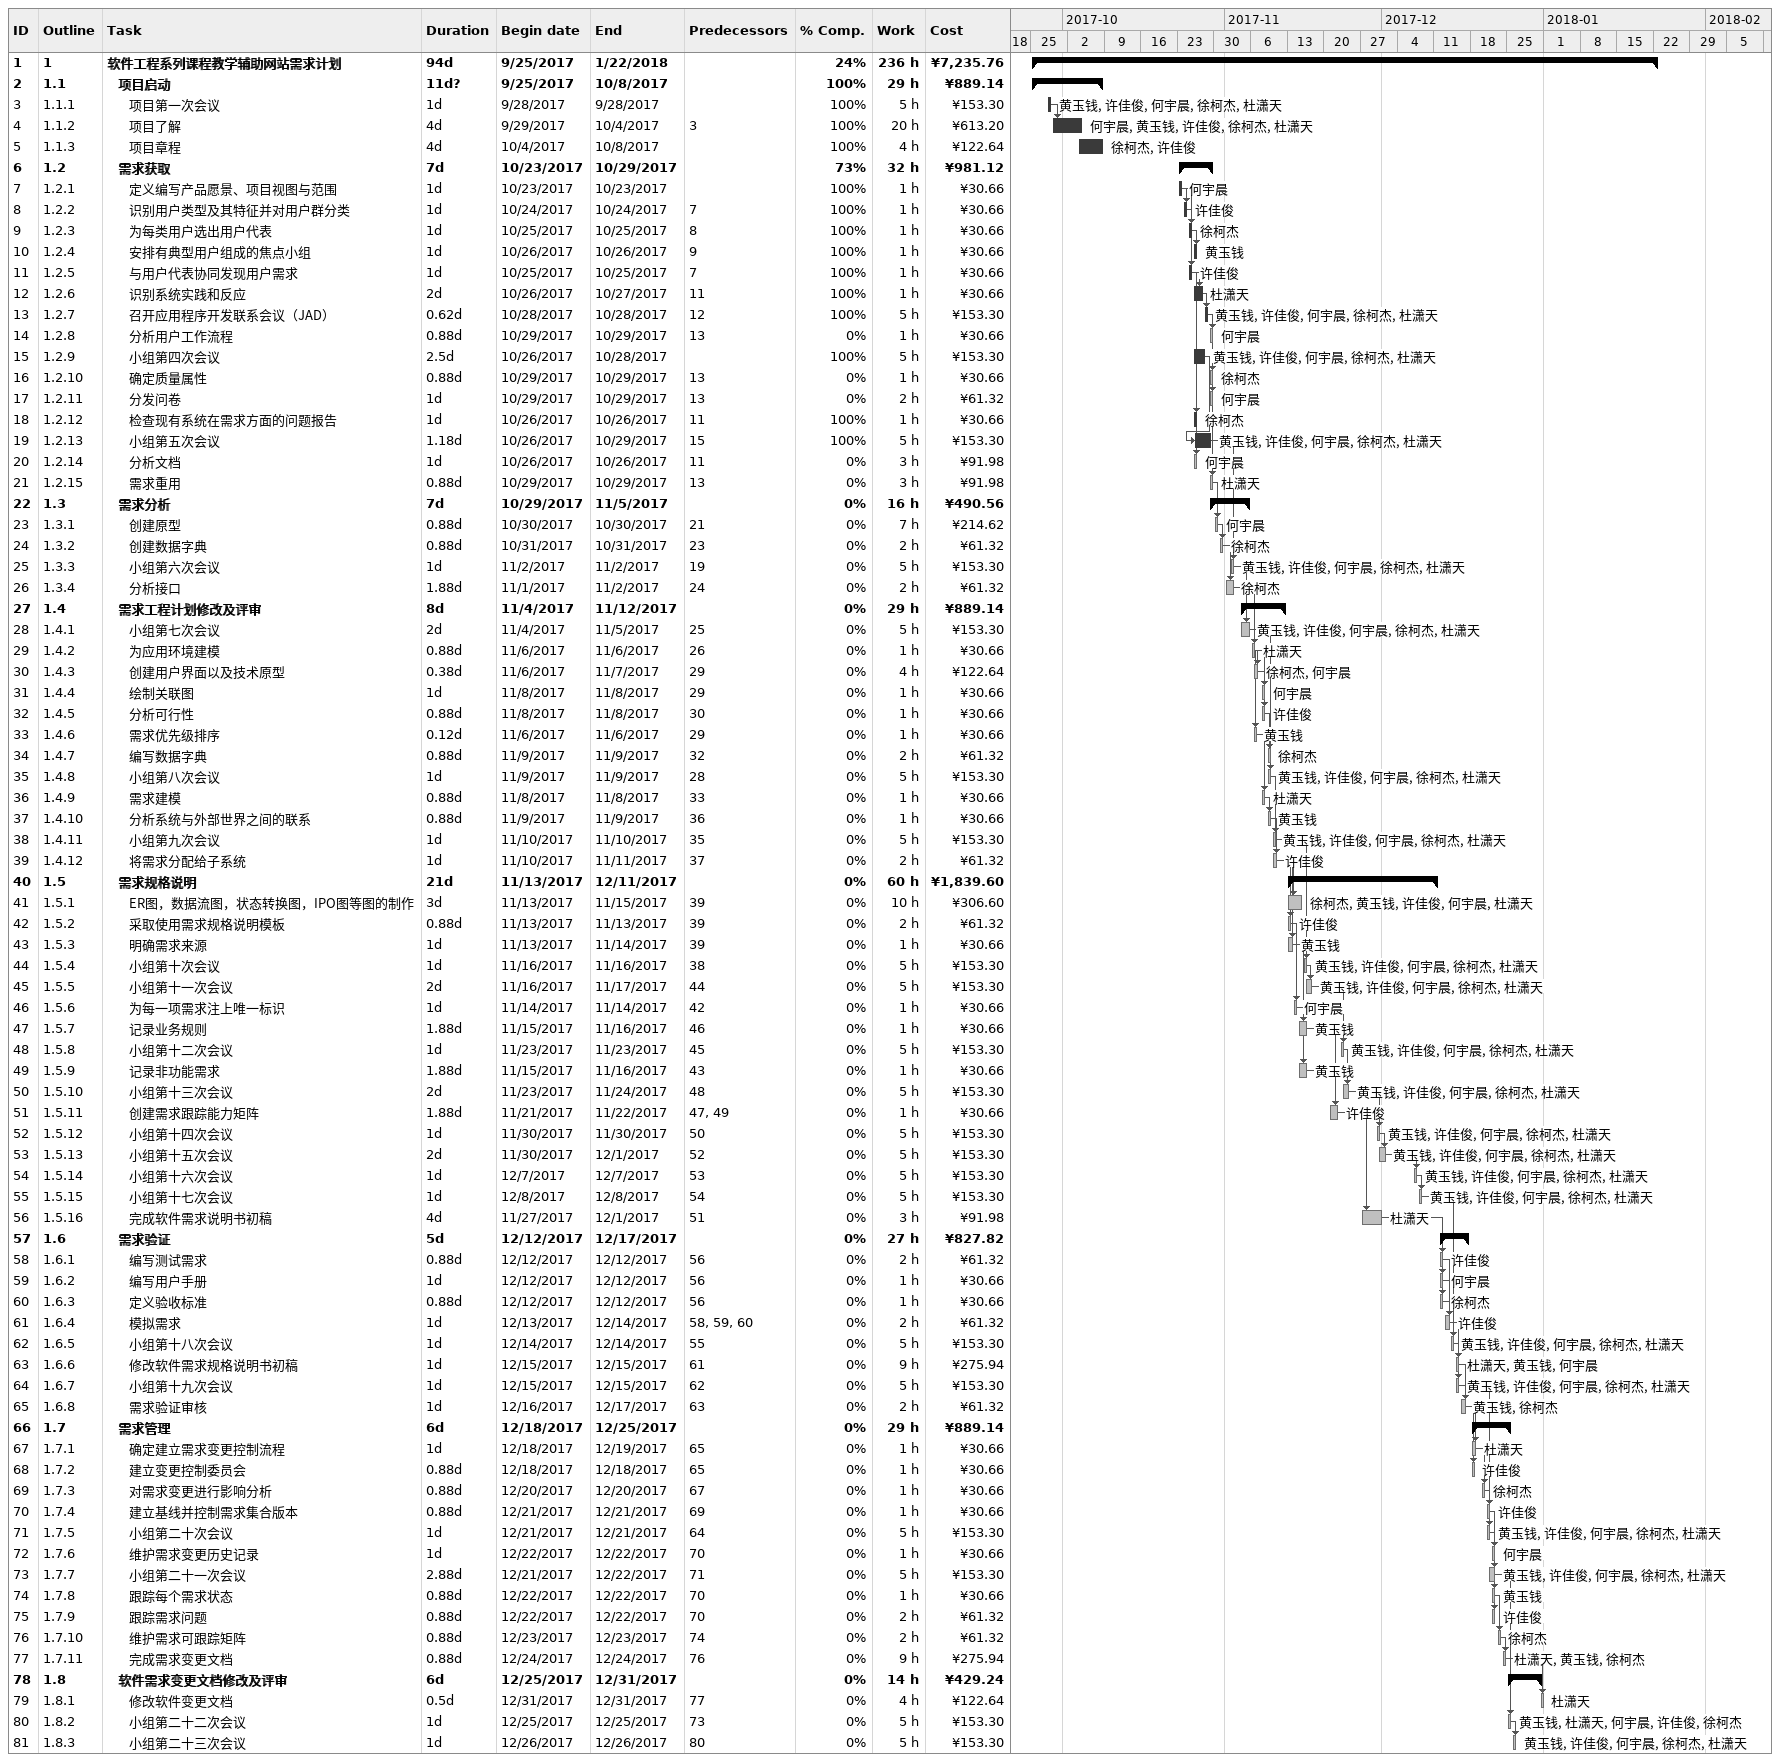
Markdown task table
| ID | WBS | Task | Duration | Start | Finish | Predecessors | Resources | % complete | Work (h) | Cost (¥) |
|---|---|---|---|---|---|---|---|---|---|---|
| 1 | 1 | **软件工程系列课程教学辅助网站需求计划** | 94d | 2017-09-25 | 2018-01-22 |  |  | 24 | 236 | 7235.76 |
| 2 | 1.1 | **项目启动** | 11d? | 2017-09-25 | 2017-10-08 |  |  | 100 | 29 | 889.14 |
| 3 | 1.1.1 | 项目第一次会议 | 1d | 2017-09-28 | 2017-09-28 |  | 黄玉钱, 许佳俊, 何宇晨, 徐柯杰, 杜潇天 | 100 | 5 | 153.30 |
| 4 | 1.1.2 | 项目了解 | 4d | 2017-09-29 | 2017-10-04 | 3 | 何宇晨, 黄玉钱, 许佳俊, 徐柯杰, 杜潇天 | 100 | 20 | 613.20 |
| 5 | 1.1.3 | 项目章程 | 4d | 2017-10-04 | 2017-10-08 |  | 徐柯杰, 许佳俊 | 100 | 4 | 122.64 |
| 6 | 1.2 | **需求获取** | 7d | 2017-10-23 | 2017-10-29 |  |  | 73 | 32 | 981.12 |
| 7 | 1.2.1 | 定义编写产品愿景、项目视图与范围 | 1d | 2017-10-23 | 2017-10-23 |  | 何宇晨 | 100 | 1 | 30.66 |
| 8 | 1.2.2 | 识别用户类型及其特征并对用户群分类 | 1d | 2017-10-24 | 2017-10-24 | 7 | 许佳俊 | 100 | 1 | 30.66 |
| 9 | 1.2.3 | 为每类用户选出用户代表 | 1d | 2017-10-25 | 2017-10-25 | 8 | 徐柯杰 | 100 | 1 | 30.66 |
| 10 | 1.2.4 | 安排有典型用户组成的焦点小组 | 1d | 2017-10-26 | 2017-10-26 | 9 | 黄玉钱 | 100 | 1 | 30.66 |
| 11 | 1.2.5 | 与用户代表协同发现用户需求 | 1d | 2017-10-25 | 2017-10-25 | 7 | 许佳俊 | 100 | 1 | 30.66 |
| 12 | 1.2.6 | 识别系统实践和反应 | 2d | 2017-10-26 | 2017-10-27 | 11 | 杜潇天 | 100 | 1 | 30.66 |
| 13 | 1.2.7 | 召开应用程序开发联系会议（JAD） | 0.62d | 2017-10-28 | 2017-10-28 | 12 | 黄玉钱, 许佳俊, 何宇晨, 徐柯杰, 杜潇天 | 100 | 5 | 153.30 |
| 14 | 1.2.8 | 分析用户工作流程 | 0.88d | 2017-10-29 | 2017-10-29 | 13 | 何宇晨 | 0 | 1 | 30.66 |
| 15 | 1.2.9 | 小组第四次会议 | 2.5d | 2017-10-26 | 2017-10-28 |  | 黄玉钱, 许佳俊, 何宇晨, 徐柯杰, 杜潇天 | 100 | 5 | 153.30 |
| 16 | 1.2.10 | 确定质量属性 | 0.88d | 2017-10-29 | 2017-10-29 | 13 | 徐柯杰 | 0 | 1 | 30.66 |
| 17 | 1.2.11 | 分发问卷 | 1d | 2017-10-29 | 2017-10-29 | 13 | 何宇晨 | 0 | 2 | 61.32 |
| 18 | 1.2.12 | 检查现有系统在需求方面的问题报告 | 1d | 2017-10-26 | 2017-10-26 | 11 | 徐柯杰 | 100 | 1 | 30.66 |
| 19 | 1.2.13 | 小组第五次会议 | 1.18d | 2017-10-26 | 2017-10-29 | 15 | 黄玉钱, 许佳俊, 何宇晨, 徐柯杰, 杜潇天 | 100 | 5 | 153.30 |
| 20 | 1.2.14 | 分析文档 | 1d | 2017-10-26 | 2017-10-26 | 11 | 何宇晨 | 0 | 3 | 91.98 |
| 21 | 1.2.15 | 需求重用 | 0.88d | 2017-10-29 | 2017-10-29 | 13 | 杜潇天 | 0 | 3 | 91.98 |
| 22 | 1.3 | **需求分析** | 7d | 2017-10-29 | 2017-11-05 |  |  | 0 | 16 | 490.56 |
| 23 | 1.3.1 | 创建原型 | 0.88d | 2017-10-30 | 2017-10-30 | 21 | 何宇晨 | 0 | 7 | 214.62 |
| 24 | 1.3.2 | 创建数据字典 | 0.88d | 2017-10-31 | 2017-10-31 | 23 | 徐柯杰 | 0 | 2 | 61.32 |
| 25 | 1.3.3 | 小组第六次会议 | 1d | 2017-11-02 | 2017-11-02 | 19 | 黄玉钱, 许佳俊, 何宇晨, 徐柯杰, 杜潇天 | 0 | 5 | 153.30 |
| 26 | 1.3.4 | 分析接口 | 1.88d | 2017-11-01 | 2017-11-02 | 24 | 徐柯杰 | 0 | 2 | 61.32 |
| 27 | 1.4 | **需求工程计划修改及评审** | 8d | 2017-11-04 | 2017-11-12 |  |  | 0 | 29 | 889.14 |
| 28 | 1.4.1 | 小组第七次会议 | 2d | 2017-11-04 | 2017-11-05 | 25 | 黄玉钱, 许佳俊, 何宇晨, 徐柯杰, 杜潇天 | 0 | 5 | 153.30 |
| 29 | 1.4.2 | 为应用环境建模 | 0.88d | 2017-11-06 | 2017-11-06 | 26 | 杜潇天 | 0 | 1 | 30.66 |
| 30 | 1.4.3 | 创建用户界面以及技术原型 | 0.38d | 2017-11-06 | 2017-11-07 | 29 | 徐柯杰, 何宇晨 | 0 | 4 | 122.64 |
| 31 | 1.4.4 | 绘制关联图 | 1d | 2017-11-08 | 2017-11-08 | 29 | 何宇晨 | 0 | 1 | 30.66 |
| 32 | 1.4.5 | 分析可行性 | 0.88d | 2017-11-08 | 2017-11-08 | 30 | 许佳俊 | 0 | 1 | 30.66 |
| 33 | 1.4.6 | 需求优先级排序 | 0.12d | 2017-11-06 | 2017-11-06 | 29 | 黄玉钱 | 0 | 1 | 30.66 |
| 34 | 1.4.7 | 编写数据字典 | 0.88d | 2017-11-09 | 2017-11-09 | 32 | 徐柯杰 | 0 | 2 | 61.32 |
| 35 | 1.4.8 | 小组第八次会议 | 1d | 2017-11-09 | 2017-11-09 | 28 | 黄玉钱, 许佳俊, 何宇晨, 徐柯杰, 杜潇天 | 0 | 5 | 153.30 |
| 36 | 1.4.9 | 需求建模 | 0.88d | 2017-11-08 | 2017-11-08 | 33 | 杜潇天 | 0 | 1 | 30.66 |
| 37 | 1.4.10 | 分析系统与外部世界之间的联系 | 0.88d | 2017-11-09 | 2017-11-09 | 36 | 黄玉钱 | 0 | 1 | 30.66 |
| 38 | 1.4.11 | 小组第九次会议 | 1d | 2017-11-10 | 2017-11-10 | 35 | 黄玉钱, 许佳俊, 何宇晨, 徐柯杰, 杜潇天 | 0 | 5 | 153.30 |
| 39 | 1.4.12 | 将需求分配给子系统 | 1d | 2017-11-10 | 2017-11-11 | 37 | 许佳俊 | 0 | 2 | 61.32 |
| 40 | 1.5 | **需求规格说明** | 21d | 2017-11-13 | 2017-12-11 |  |  | 0 | 60 | 1839.60 |
| 41 | 1.5.1 | ER图，数据流图，状态转换图，IPO图等图的制作 | 3d | 2017-11-13 | 2017-11-15 | 39 | 徐柯杰, 黄玉钱, 许佳俊, 何宇晨, 杜潇天 | 0 | 10 | 306.60 |
| 42 | 1.5.2 | 采取使用需求规格说明模板 | 0.88d | 2017-11-13 | 2017-11-13 | 39 | 许佳俊 | 0 | 2 | 61.32 |
| 43 | 1.5.3 | 明确需求来源 | 1d | 2017-11-13 | 2017-11-14 | 39 | 黄玉钱 | 0 | 1 | 30.66 |
| 44 | 1.5.4 | 小组第十次会议 | 1d | 2017-11-16 | 2017-11-16 | 38 | 黄玉钱, 许佳俊, 何宇晨, 徐柯杰, 杜潇天 | 0 | 5 | 153.30 |
| 45 | 1.5.5 | 小组第十一次会议 | 2d | 2017-11-16 | 2017-11-17 | 44 | 黄玉钱, 许佳俊, 何宇晨, 徐柯杰, 杜潇天 | 0 | 5 | 153.30 |
| 46 | 1.5.6 | 为每一项需求注上唯一标识 | 1d | 2017-11-14 | 2017-11-14 | 42 | 何宇晨 | 0 | 1 | 30.66 |
| 47 | 1.5.7 | 记录业务规则 | 1.88d | 2017-11-15 | 2017-11-16 | 46 | 黄玉钱 | 0 | 1 | 30.66 |
| 48 | 1.5.8 | 小组第十二次会议 | 1d | 2017-11-23 | 2017-11-23 | 45 | 黄玉钱, 许佳俊, 何宇晨, 徐柯杰, 杜潇天 | 0 | 5 | 153.30 |
| 49 | 1.5.9 | 记录非功能需求 | 1.88d | 2017-11-15 | 2017-11-16 | 43 | 黄玉钱 | 0 | 1 | 30.66 |
| 50 | 1.5.10 | 小组第十三次会议 | 2d | 2017-11-23 | 2017-11-24 | 48 | 黄玉钱, 许佳俊, 何宇晨, 徐柯杰, 杜潇天 | 0 | 5 | 153.30 |
| 51 | 1.5.11 | 创建需求跟踪能力矩阵 | 1.88d | 2017-11-21 | 2017-11-22 | 47, 49 | 许佳俊 | 0 | 1 | 30.66 |
| 52 | 1.5.12 | 小组第十四次会议 | 1d | 2017-11-30 | 2017-11-30 | 50 | 黄玉钱, 许佳俊, 何宇晨, 徐柯杰, 杜潇天 | 0 | 5 | 153.30 |
| 53 | 1.5.13 | 小组第十五次会议 | 2d | 2017-11-30 | 2017-12-01 | 52 | 黄玉钱, 许佳俊, 何宇晨, 徐柯杰, 杜潇天 | 0 | 5 | 153.30 |
| 54 | 1.5.14 | 小组第十六次会议 | 1d | 2017-12-07 | 2017-12-07 | 53 | 黄玉钱, 许佳俊, 何宇晨, 徐柯杰, 杜潇天 | 0 | 5 | 153.30 |
| 55 | 1.5.15 | 小组第十七次会议 | 1d | 2017-12-08 | 2017-12-08 | 54 | 黄玉钱, 许佳俊, 何宇晨, 徐柯杰, 杜潇天 | 0 | 5 | 153.30 |
| 56 | 1.5.16 | 完成软件需求说明书初稿 | 4d | 2017-11-27 | 2017-12-01 | 51 | 杜潇天 | 0 | 3 | 91.98 |
| 57 | 1.6 | **需求验证** | 5d | 2017-12-12 | 2017-12-17 |  |  | 0 | 27 | 827.82 |
| 58 | 1.6.1 | 编写测试需求 | 0.88d | 2017-12-12 | 2017-12-12 | 56 | 许佳俊 | 0 | 2 | 61.32 |
| 59 | 1.6.2 | 编写用户手册 | 1d | 2017-12-12 | 2017-12-12 | 56 | 何宇晨 | 0 | 1 | 30.66 |
| 60 | 1.6.3 | 定义验收标准 | 0.88d | 2017-12-12 | 2017-12-12 | 56 | 徐柯杰 | 0 | 1 | 30.66 |
| 61 | 1.6.4 | 模拟需求 | 1d | 2017-12-13 | 2017-12-14 | 58, 59, 60 | 许佳俊 | 0 | 2 | 61.32 |
| 62 | 1.6.5 | 小组第十八次会议 | 1d | 2017-12-14 | 2017-12-14 | 55 | 黄玉钱, 许佳俊, 何宇晨, 徐柯杰, 杜潇天 | 0 | 5 | 153.30 |
| 63 | 1.6.6 | 修改软件需求规格说明书初稿 | 1d | 2017-12-15 | 2017-12-15 | 61 | 杜潇天, 黄玉钱, 何宇晨 | 0 | 9 | 275.94 |
| 64 | 1.6.7 | 小组第十九次会议 | 1d | 2017-12-15 | 2017-12-15 | 62 | 黄玉钱, 许佳俊, 何宇晨, 徐柯杰, 杜潇天 | 0 | 5 | 153.30 |
| 65 | 1.6.8 | 需求验证审核 | 1d | 2017-12-16 | 2017-12-17 | 63 | 黄玉钱, 徐柯杰 | 0 | 2 | 61.32 |
| 66 | 1.7 | **需求管理** | 6d | 2017-12-18 | 2017-12-25 |  |  | 0 | 29 | 889.14 |
| 67 | 1.7.1 | 确定建立需求变更控制流程 | 1d | 2017-12-18 | 2017-12-19 | 65 | 杜潇天 | 0 | 1 | 30.66 |
| 68 | 1.7.2 | 建立变更控制委员会 | 0.88d | 2017-12-18 | 2017-12-18 | 65 | 许佳俊 | 0 | 1 | 30.66 |
| 69 | 1.7.3 | 对需求变更进行影响分析 | 0.88d | 2017-12-20 | 2017-12-20 | 67 | 徐柯杰 | 0 | 1 | 30.66 |
| 70 | 1.7.4 | 建立基线并控制需求集合版本 | 0.88d | 2017-12-21 | 2017-12-21 | 69 | 许佳俊 | 0 | 1 | 30.66 |
| 71 | 1.7.5 | 小组第二十次会议 | 1d | 2017-12-21 | 2017-12-21 | 64 | 黄玉钱, 许佳俊, 何宇晨, 徐柯杰, 杜潇天 | 0 | 5 | 153.30 |
| 72 | 1.7.6 | 维护需求变更历史记录 | 1d | 2017-12-22 | 2017-12-22 | 70 | 何宇晨 | 0 | 1 | 30.66 |
| 73 | 1.7.7 | 小组第二十一次会议 | 2.88d | 2017-12-21 | 2017-12-22 | 71 | 黄玉钱, 许佳俊, 何宇晨, 徐柯杰, 杜潇天 | 0 | 5 | 153.30 |
| 74 | 1.7.8 | 跟踪每个需求状态 | 0.88d | 2017-12-22 | 2017-12-22 | 70 | 黄玉钱 | 0 | 1 | 30.66 |
| 75 | 1.7.9 | 跟踪需求问题 | 0.88d | 2017-12-22 | 2017-12-22 | 70 | 许佳俊 | 0 | 2 | 61.32 |
| 76 | 1.7.10 | 维护需求可跟踪矩阵 | 0.88d | 2017-12-23 | 2017-12-23 | 74 | 徐柯杰 | 0 | 2 | 61.32 |
| 77 | 1.7.11 | 完成需求变更文档 | 0.88d | 2017-12-24 | 2017-12-24 | 76 | 杜潇天, 黄玉钱, 徐柯杰 | 0 | 9 | 275.94 |
| 78 | 1.8 | **软件需求变更文档修改及评审** | 6d | 2017-12-25 | 2017-12-31 |  |  | 0 | 14 | 429.24 |
| 79 | 1.8.1 | 修改软件变更文档 | 0.5d | 2017-12-31 | 2017-12-31 | 77 | 杜潇天 | 0 | 4 | 122.64 |
| 80 | 1.8.2 | 小组第二十二次会议 | 1d | 2017-12-25 | 2017-12-25 | 73 | 黄玉钱, 杜潇天, 何宇晨, 许佳俊, 徐柯杰 | 0 | 5 | 153.30 |
| 81 | 1.8.3 | 小组第二十三次会议 | 1d | 2017-12-26 | 2017-12-26 | 80 | 黄玉钱, 许佳俊, 何宇晨, 徐柯杰, 杜潇天 | 0 | 5 | 153.30 |
